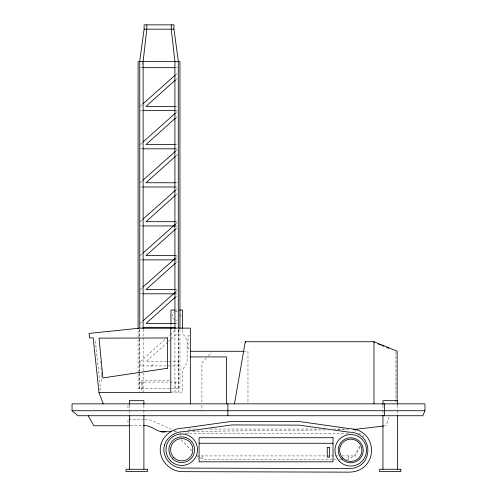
<?xml version="1.0" encoding="UTF-8"?>
<svg xmlns="http://www.w3.org/2000/svg" width="497" height="497" viewBox="0 0 497 497"><rect width="100%" height="100%" fill="white"/><g stroke="black" fill="none" stroke-linecap="round" stroke-linejoin="round"><path stroke-width="0.37" stroke-dasharray="2.48 1.86" d="M389.039 417.163L386.026 425.743L384.498 425.923M359.629 445.915L354.342 455.929L348.229 459.172L346.682 459.172M206.491 357.933L201.925 362.916L201.925 403.844M208.523 355.715L211.573 352.392M175.957 79.539L177.149 78.47M175.957 117.714L177.149 116.646M175.957 155.89L178.261 153.828M175.957 194.836L177.149 193.768M175.957 228.769L177.149 227.701M175.957 262.708L177.149 261.639M174.925 297.566L177.149 295.572M167.893 342.048L146 361.679L178.261 361.679L178.261 365.922L140.086 365.922L140.086 361.679L165.532 339.053M168.464 341.532L170.769 339.47M171.347 338.954L178.261 332.754L178.261 329.176M140.086 106.395L142.397 104.339M175.944 74.519L177.149 73.45M140.086 144.571L142.397 142.515M175.944 112.695L177.149 111.626M140.086 182.753L142.397 180.697M175.944 150.871L177.149 149.802M140.086 221.693L142.397 219.637M175.944 189.817L177.149 188.748M140.086 255.632L142.397 253.576M175.609 224.054L177.199 222.637M140.086 289.565L142.397 287.508M175.609 257.986L177.199 256.576M140.086 323.504L142.397 321.447M175.609 291.925L177.199 290.509M166.11 338.544L169.583 335.456M170.16 334.941L176.59 329.225M151.349 366.27L154.387 363.562M99.288 389.623L100.518 389.493L95.337 340.457M174.087 431.632L178.001 431.589M192.693 431.421L326.777 429.905M337.625 429.781L348.472 429.656M140.347 67.66L142.428 67.66M175.615 67.66L177.007 67.66M175.59 106.395L176.926 106.395M140.086 110.638L142.372 110.638M175.59 110.638L176.926 110.638M174.925 144.571L176.926 144.571M140.086 148.814L142.372 148.814M175.59 148.814L176.926 148.814M174.925 182.753L176.926 182.753M140.086 186.99L142.372 186.99M175.59 186.99L176.926 186.99M174.925 221.693L176.926 221.693M140.086 225.936L142.372 225.936M174.925 225.936L176.926 225.936M174.925 255.632L176.926 255.632M140.086 259.875L142.372 259.875M175.534 259.875L176.926 259.875M174.925 289.565L176.926 289.565M140.086 293.808L142.372 293.808M174.925 293.808L176.926 293.808M175.584 310.047L177.125 310.047M174.925 323.504L176.926 323.504M189.574 335.773L188.034 335.773L188.034 348.751L189.574 348.751M243.598 351.286L247.966 351.286L247.966 403.844M169.409 380.422L141.744 380.422L141.744 391.238M139.651 382.094L178.398 382.094M170.949 392.09L182.536 392.09L182.536 369.973L187.133 362.549L187.133 340.302L182.536 332.791L182.536 329.002M144.279 419.257L127.977 419.257L127.977 425.022M145.056 419.257L150.026 419.816L176.454 431.601M130.301 425.743L142.726 425.743M188.375 429.048L196.141 429.048M210.113 429.048L319.59 429.048M333.568 429.048L344.44 429.048M185.176 433.216L349.994 433.216M358.511 433.216L361.605 433.216M196.756 455.929L338.948 455.929M341.924 455.929L354.342 455.929L355.169 456.352L360.313 446.604L359.493 446.169M200.154 457.731L202.875 459.172L335.854 459.172M338.948 459.172L341.271 459.172M197.433 456.289L199.477 457.37M181.076 439.795L191.892 450.922M100.562 361.394L100.661 362.947M100.953 367.594L101.351 373.794M101.4 374.57L101.897 382.317M397.432 405.297L397.432 409.919M397.432 410.69L397.432 415.312M395.923 351.969L395.923 399.197M395.923 399.973L395.923 403.073M382.963 405.297L382.963 409.919M382.963 410.69L382.963 415.312M363.152 434.72L363.152 436.981M355.312 429.048L355.312 432.52M348.229 455.929L348.229 459.172M202.875 455.929L202.875 459.172M201.925 405.285L201.925 410.336M188.375 430.433L188.375 433.216M180.535 433.216L180.535 436.229M179.957 329.281L179.957 388.517L138.085 388.517L138.085 329.511M178.398 329.3L178.398 392.133M178.293 329.511L178.293 388.517M175.789 382.094L175.789 388.517M174.925 329.3L174.925 392.133M170.949 323.969L170.949 327.063M143.9 405.297L143.9 409.919M143.9 410.69L143.9 415.312M143.124 329.3L143.124 392.133M142.26 62.392L142.26 67.66M142.26 382.094L142.26 388.517M139.756 329.511L139.756 388.517M139.651 329.3L139.651 338.619M139.651 339.395L139.651 372.775M139.651 373.551L139.651 391.412M129.431 405.297L129.431 409.919M129.431 410.69L129.431 415.312M127.977 405.285L127.977 410.336M180.728 314.191A4.448 4.448 0 0 1 180.585 317.589M176.938 320.149A4.448 4.448 0 0 1 175.776 320.099M174.671 319.745A4.448 4.448 0 0 1 173.993 312.073M175.025 311.532A4.448 4.448 0 0 1 177.317 311.333"/><path stroke-width="0.75" d="M139.651 61.64L144.105 29.18L144.105 24.85L173.944 24.85L173.944 29.18L178.398 61.64M234.466 403.844L245.257 341.737L373.974 341.737L397.153 351.193L397.153 400.75M373.887 342.197L373.974 341.737L373.974 403.844M424.954 410.727L422.81 415.734L77.973 415.734L72.046 410.727L72.046 403.844L424.954 403.844L424.954 410.727L72.046 410.727M165.489 431.725C157.462 433.502 151.517 424.444 143.503 425.743M175.379 80.054L146 106.395L175.186 106.395M175.379 118.23L146 144.571L175.186 144.571M175.379 156.406L146 182.753L175.186 182.753M175.379 195.352L146 221.693L175.186 221.693M175.379 229.285L146 255.632L175.186 255.632M175.379 263.224L146 289.565L175.186 289.565M175.379 297.156L146 323.504L175.186 323.504M142.974 103.823L175.366 75.035M142.974 142.005L175.366 113.21M142.974 180.181L175.366 151.386M142.974 219.127L175.366 190.332M142.974 253.06L175.366 224.265M142.974 286.993L175.366 258.204M142.974 320.932L175.366 292.137M353.125 429.607L383.734 426.016M160.916 431.781L170.987 431.663M144.105 29.18L173.944 29.18M143.124 67.66L174.925 67.66M143.136 110.638L175.205 110.638M143.136 148.814L175.205 148.814M143.136 186.99L175.205 186.99M143.136 225.936L175.205 225.936M143.136 259.875L175.205 259.875M143.136 293.808L175.205 293.808M174.807 310.047L170.949 310.047L170.949 323.969M179.442 310.047L182.536 310.047L182.536 328.244M143.136 327.74L175.205 327.74M190.351 351.286L243.598 351.286M190.351 356.914L226.47 356.914L226.47 403.844M190.351 403.844L190.351 328.132L139.98 328.132L89.093 333.412L89.541 337.966L93.194 337.854L98.971 392.493L170.782 392.493L170.782 328.132M129.531 425.743L93.815 425.743L88.186 415.734M199.086 443.256L333.033 443.256M378.149 343.943L380.286 344.812M381.708 345.39L383.839 346.26M386.685 347.422L388.816 348.291M245.257 341.737L245.648 342.197M98.971 392.493L103.264 403.844M397.432 404.527L397.432 400.669L382.963 400.669L382.963 404.527M397.432 415.312L397.432 469.267M384.38 403.844L384.38 415.734M382.963 415.312L382.963 469.267M227.874 403.844L227.874 415.734M179.957 328.511L179.957 61.64L138.085 61.64L138.085 328.734M178.293 61.64L178.293 327.958M174.925 328.523L174.925 61.64L171.266 29.18L171.266 24.85M170.949 327.063L170.949 328.61M146.783 24.85L146.783 29.18L143.124 61.64L143.124 328.523M143.9 404.527L143.9 400.669L129.431 400.669L129.431 404.527M143.9 415.312L143.9 469.267M139.756 61.64L139.756 327.958M129.431 415.312L129.431 469.267M161.078 444.051C156.872 457.687 168.862 471.914 182.772 471.659L348.882 472.15C378.695 471.839 379.254 429.538 349.385 428.625L299.505 421.549L231.658 421.35L183.269 428.128C173.434 428.085 163.967 434.533 161.078 444.051M164.544 445.063C161.003 456.594 171.347 468.379 183.02 468.081L348.683 468.572C374.092 468.901 374.34 432.129 348.894 432.166L299.244 425.128L231.9 424.929L183.728 431.682C175.317 431.576 167.023 436.857 164.544 445.063M167.383 368.296L102.873 377.95L99.077 338.146L167.383 337.96L167.383 368.296M333.033 437.708L199.086 437.708L199.086 461.812L333.033 461.812L333.033 437.708M329.586 447.393L327.268 447.393L327.268 457.122L329.586 457.122L329.586 447.393M147.317 469.267L126.021 469.267L126.021 471.585L147.317 471.585L147.317 469.267M400.849 469.267L379.553 469.267L379.553 471.585L400.849 471.585L400.849 469.267M342.88 458.184A11.145 11.145 0 0 0 361.518 453.152A11.145 11.145 0 0 0 347.838 439.534A11.145 11.145 0 0 0 342.88 458.184M341.93 459.147A12.5 12.5 0 0 0 362.822 453.5A12.5 12.5 0 0 0 347.484 438.224A12.5 12.5 0 0 0 341.93 459.147M173.875 457.613A11.145 11.145 0 0 0 192.513 452.574A11.145 11.145 0 0 0 178.833 438.957A11.145 11.145 0 0 0 173.875 457.613M172.676 458.818A12.841 12.841 0 0 0 194.153 453.016A12.841 12.841 0 0 0 178.392 437.317A12.841 12.841 0 0 0 172.676 458.818M339.625 461.458A15.761 15.761 0 0 0 365.978 454.339A15.761 15.761 0 0 0 346.633 435.074A15.761 15.761 0 0 0 339.625 461.458M170.62 460.881A15.761 15.761 0 0 0 196.974 453.761A15.761 15.761 0 0 0 177.628 434.502A15.761 15.761 0 0 0 170.62 460.881"/></g></svg>
